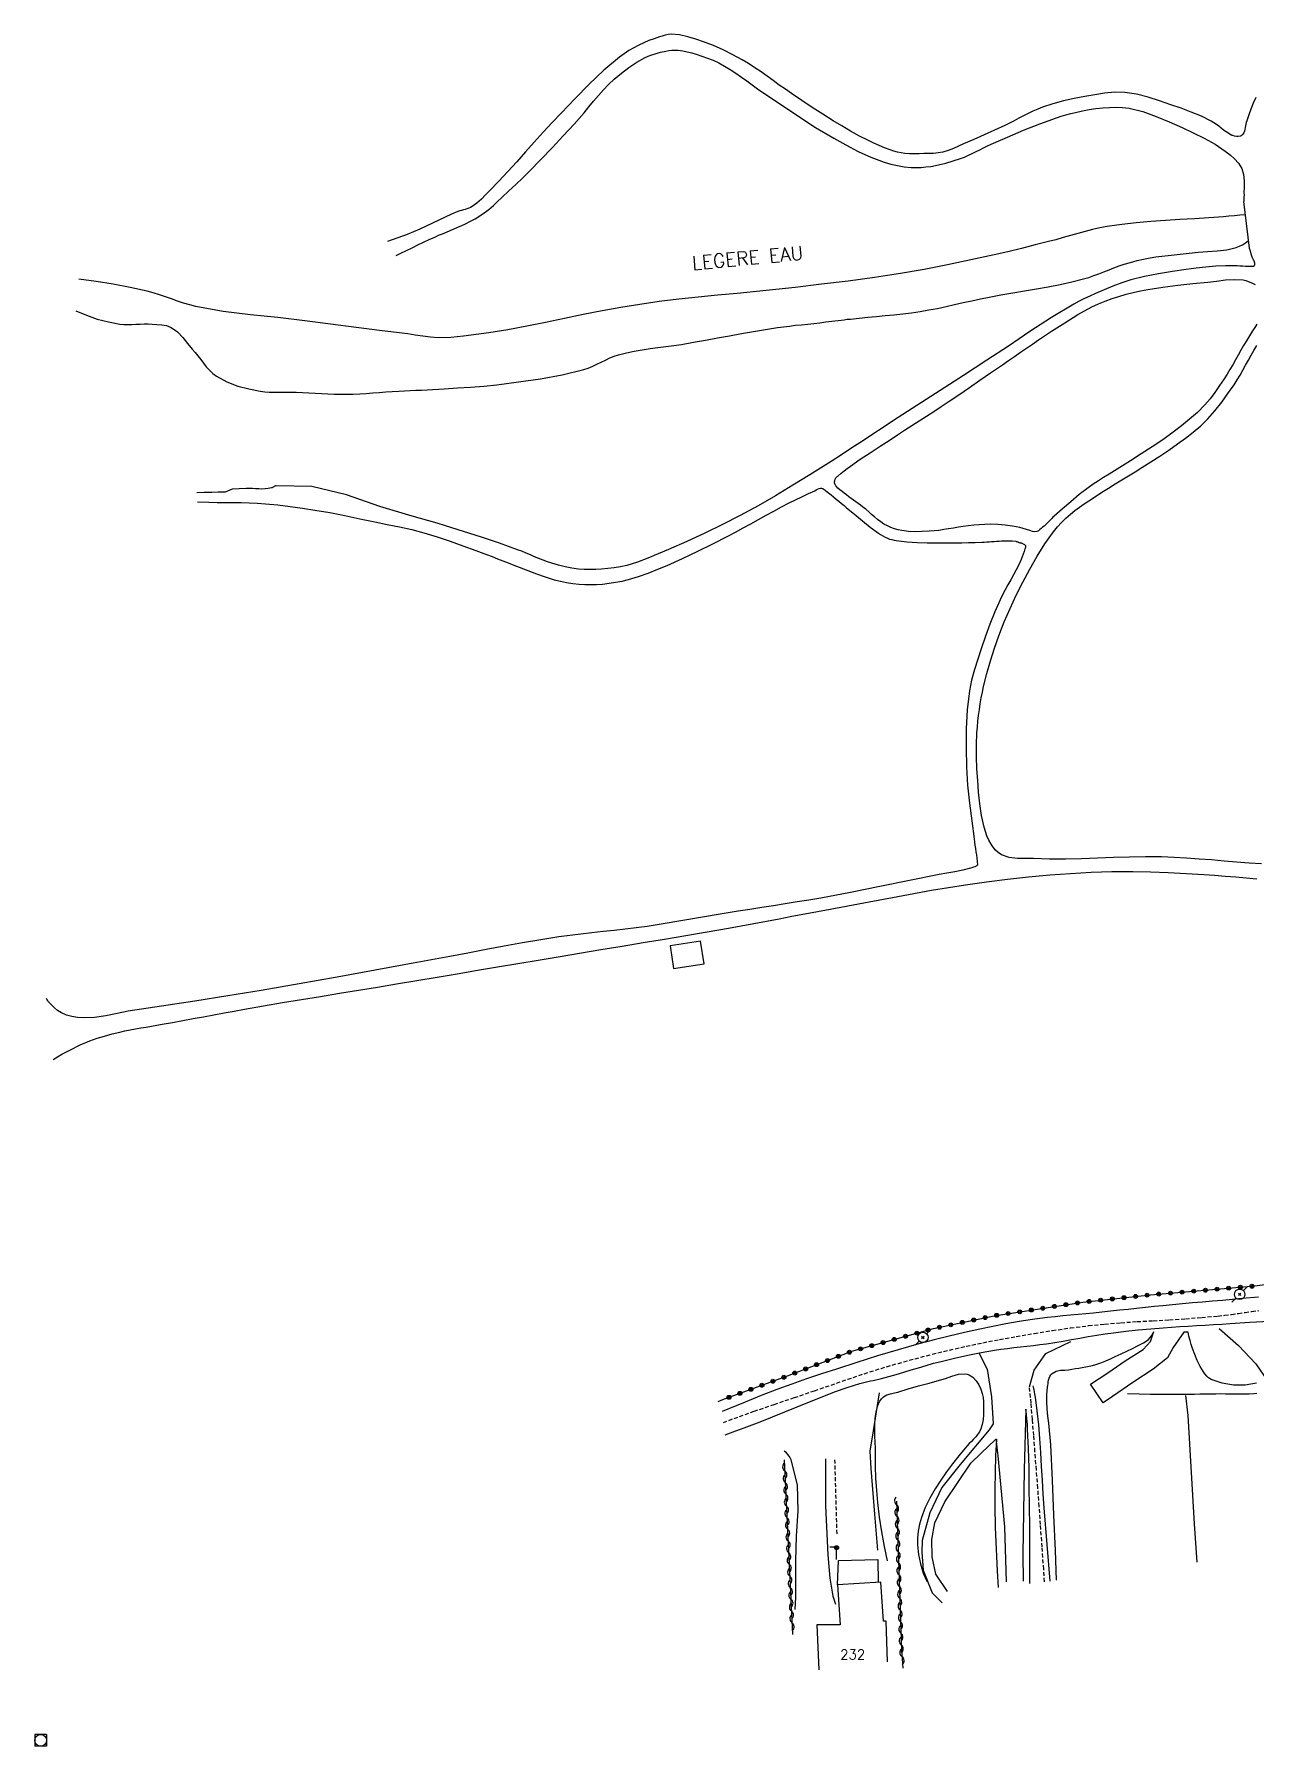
# Model space of a CAD drawing. Header units: millimetres. Extents: x 149999 to 151001, y 153000 to 154001.
# Drawn here: x 150701 to 150857.6, y 153370.3 to 153590.1 of the extents above; entities that cross this region are included whole.
import ezdxf
from ezdxf.enums import TextEntityAlignment as Align

# ---------------------------------------------------------------- set-up
doc = ezdxf.new("R2010")
doc.units = ezdxf.units.MM
doc.linetypes.add('DASHED', pattern=[0.75, 0.5, -0.25])
doc.layers.get('0').update_dxf_attribs({"linetype": 'CONTINUOUS'})
for name, color, linetype in [('W0001', 6, 'DASHED'), ('W0008', 7, 'CONTINUOUS'), ('W0017', 7, 'CONTINUOUS'), ('W0070', 7, 'DASHED'), ('W0071', 7, 'CONTINUOUS'), ('W0101', 7, 'CONTINUOUS'), ('W0104', 1, 'CONTINUOUS'), ('W0112', 1, 'DASHED'), ('W0120', 7, 'CONTINUOUS'), ('W0211', 2, 'CONTINUOUS'), ('W0214', 2, 'CONTINUOUS'), ('W0310', 3, 'CONTINUOUS'), ('W0323', 7, 'CONTINUOUS'), ('W0330', 7, 'CONTINUOUS'), ('W0420', 7, 'CONTINUOUS'), ('W0473', 7, 'CONTINUOUS'), ('W0510', 5, 'CONTINUOUS'), ('W0986', 4, 'CONTINUOUS'), ('W0991', 7, 'CONTINUOUS')]:
    doc.layers.add(name, color=color, linetype=linetype)
doc.styles.get("Standard").update_dxf_attribs({"font": 'romans.shx', "width": 0.85})

# ---------------------------------------------------------------- blocks, each defined once
blk = doc.blocks.new('T420')
for p, q in [((0.75, 0.75), (-0.75, 0.75)), ((-0.75, 0.75), (-0.75, -0.75)), ((0.75, 0.75), (0.75, -0.75)), ((0.75, -0.75), (-0.75, -0.75))]:
    blk.add_line(p, q)
blk.add_ellipse((0, 0), major_axis=(-0.53, 0.53), ratio=1, start_param=3.926991, end_param=10.210176)
blk = doc.blocks.new('T473')
for p, q in [((-0.166667, 0.166667), (0.166667, -0.166667)), ((-0.166667, -0.166667), (0.166667, 0.166667)), ((0.500001, 0.500001), (1.000002, 1.000002)), ((-1.000002, -1.000002), (-0.500001, -0.500001))]:
    blk.add_line(p, q)
blk.add_ellipse((0, 0), major_axis=(0.471405, 0.471405), ratio=1, start_param=5.4977871438, end_param=11.780972451)
blk = doc.blocks.new('t323o')
at = {"color": 0, "linetype": 'Continuous'}
for radius in [0.25, 0.15]:
    blk.add_circle((0, 0), radius, dxfattribs=at)
blk = doc.blocks.new('t310o')
at = {"color": 0, "linetype": 'Continuous'}
for centre, start, end in [((-0.5, 0.38), 216.8699, 323.1304), ((0.5, -0.37), 36.8699, 143.1303)]:
    blk.add_arc(centre, 0.625, start, end, dxfattribs=at)

msp = doc.modelspace()

# ---------------------------------------------------------------- linework, layer by layer
at = {"layer": 'W0001'}
msp.add_lwpolyline([(150789.43, 153411.97), (150790.81, 153412.48), (150793.38, 153413.4), (150795.96, 153414.28), (150798.55, 153415.15), (150801.13, 153416.03), (150803.26, 153416.76), (150805.39, 153417.5), (150807.52, 153418.22), (150809.67, 153418.9), (150811.85, 153419.54), (150814.05, 153420.14), (150816.25, 153420.72), (150818.46, 153421.25), (150820.6, 153421.74), (150822.74, 153422.19), (150824.88, 153422.6), (150827.03, 153423), (150829.34, 153423.39), (150831.66, 153423.76), (150833.98, 153424.09), (150836.31, 153424.38), (150838.38, 153424.59), (150840.45, 153424.76), (150842.53, 153424.9), (150844.61, 153425.02), (150846.68, 153425.14), (150848.76, 153425.27), (150850.83, 153425.43), (150852.9, 153425.62), (150853.78, 153425.72), (150854.65, 153425.83), (150855.53, 153425.95), (150856.4, 153426.07), (150857.27, 153426.2), (150858.14, 153426.32)], dxfattribs=at)
at = {"layer": 'W0008'}
for points in [[(150858.13, 153428.04), (150856.04, 153427.85), (150854.77, 153427.73), (150853.49, 153427.62), (150852.21, 153427.51), (150850.93, 153427.4), (150849.66, 153427.29), (150848.38, 153427.18), (150847.1, 153427.06), (150845.83, 153426.94), (150844.71, 153426.83), (150843.6, 153426.71), (150842.48, 153426.59), (150841.37, 153426.47), (150840.26, 153426.35), (150839.14, 153426.23), (150838.03, 153426.11), (150836.92, 153425.99), (150835.94, 153425.9), (150834.96, 153425.81), (150833.98, 153425.72), (150833, 153425.63), (150832.02, 153425.53), (150831.04, 153425.43), (150830.06, 153425.32), (150829.09, 153425.18), (150827.39, 153424.92), (150825.7, 153424.62), (150824.02, 153424.29), (150822.34, 153423.95), (150820.38, 153423.51), (150818.42, 153423.05), (150816.47, 153422.56), (150814.52, 153422.05), (150811.86, 153421.29), (150809.21, 153420.49), (150806.57, 153419.66), (150803.94, 153418.81), (150802.02, 153418.19), (150800.11, 153417.55), (150798.2, 153416.88), (150796.3, 153416.19), (150794.27, 153415.4), (150792.24, 153414.58), (150790.23, 153413.74), (150789.3, 153413.36)], [(150789.65, 153410.36), (150790.02, 153410.5), (150791.05, 153410.89), (150792.09, 153411.27), (150793.12, 153411.66), (150794.15, 153412.05), (150795.75, 153412.67), (150797.34, 153413.32), (150798.92, 153413.97), (150800.5, 153414.62), (150802.1, 153415.26), (150803.7, 153415.87), (150805.32, 153416.44), (150806.95, 153416.97), (150807.29, 153417.06), (150807.63, 153417.15), (150807.98, 153417.22), (150808.33, 153417.29), (150808.68, 153417.36), (150809.02, 153417.43), (150809.37, 153417.5), (150809.71, 153417.59), (150810.67, 153417.85), (150811.63, 153418.12), (150812.59, 153418.41), (150813.54, 153418.7), (150814.49, 153418.99), (150815.45, 153419.28), (150816.41, 153419.55), (150817.37, 153419.8), (150819.08, 153420.21), (150820.79, 153420.58), (150822.51, 153420.92), (150824.23, 153421.23), (150825.06, 153421.36), (150825.89, 153421.47), (150826.73, 153421.57), (150827.56, 153421.66), (150828.39, 153421.75), (150829.23, 153421.85), (150830.06, 153421.95), (150830.89, 153422.06), (150831.97, 153422.22), (150833.05, 153422.4), (150834.12, 153422.59), (150835.2, 153422.78), (150836.27, 153422.97), (150837.35, 153423.15), (150838.43, 153423.32), (150839.51, 153423.47), (150841.1, 153423.67), (150842.69, 153423.83), (150844.29, 153423.97), (150845.88, 153424.11), (150846.96, 153424.19), (150848.03, 153424.26), (150849.11, 153424.33), (150850.18, 153424.4), (150851.26, 153424.46), (150852.33, 153424.53), (150853.41, 153424.59), (150854.48, 153424.66), (150857.01, 153424.81), (150859.55, 153424.96)]]:
    msp.add_lwpolyline(points, dxfattribs=at)
at = {"layer": 'W0017'}
for points in [[(150836.57, 153416.86), (150838.79, 153418.32), (150840.99, 153419.87), (150843.3, 153421.32), (150844.27, 153422.33), (150844.67, 153423.64)], [(150848.55, 153423.53), (150847.17, 153421.59), (150846.45, 153420.24), (150844.59, 153418.8), (150841.98, 153417.07), (150839.39, 153415.3), (150838.16, 153414.49)], [(150849.08, 153423.55), (150848.55, 153423.53)], [(150853.06, 153424), (150855.55, 153421.84), (150857.77, 153419.47), (150859.36, 153417.16)], [(150822.21, 153420.88), (150823.3, 153418.81), (150823.84, 153415.25), (150824.05, 153411.8)], [(150828.74, 153416.52), (150829.31, 153418.68), (150830.81, 153420.79), (150834.01, 153422.33)], [(150838.16, 153414.49), (150836.57, 153416.89)], [(150809.44, 153415.74), (150808.68, 153410.87), (150808.24, 153408.29), (150808.34, 153406.07), (150808.84, 153400.19), (150809.23, 153395.57)], [(150824.05, 153411.8), (150823.56, 153411.03), (150819.82, 153406.57), (150817.49, 153403.62), (150815.94, 153400.37), (150814.97, 153396.83), (150814.89, 153395.33), (150815.07, 153392.99), (150816.23, 153390.08), (150817.51, 153388.82)], [(150828.27, 153413.67), (150828.06, 153405.9), (150827.86, 153395.06), (150827.93, 153391.58)], [(150818.18, 153390.27), (150816.72, 153392.49), (150816.24, 153394.7), (150816.17, 153396.92), (150816.57, 153399.08), (150817.85, 153401.78), (150821.2, 153406.75), (150822.55, 153408.08), (150824.3, 153409.72), (150824.47, 153409.86)], [(150825.79, 153391.49), (150825.54, 153398.58), (150824.71, 153407.68), (150824.47, 153409.5)], [(150802.55, 153407.27), (150802.55, 153401.24), (150802.86, 153394.98), (150803.08, 153391.97), (150803.48, 153389.68), (150803.82, 153388.62)]]:
    msp.add_lwpolyline(points, dxfattribs=at)
at = {"layer": 'W0070'}
msp.add_lwpolyline([(150830.66, 153391.52), (150830.55, 153393.14), (150830.34, 153395.99), (150830.14, 153398.85), (150829.97, 153401.19), (150829.79, 153403.54), (150829.61, 153405.88), (150829.43, 153408.22), (150829.27, 153410.29), (150829.1, 153412.36), (150828.92, 153414.43), (150828.74, 153416.49)], dxfattribs=at)
at = {"layer": 'W0071'}
for points in [[(150857.76, 153581.98), (150857.42, 153581.26), (150857.13, 153580.51), (150856.87, 153579.76), (150856.61, 153579), (150856.55, 153578.79), (150856.5, 153578.56), (150856.46, 153578.34), (150856.42, 153578.12), (150856.37, 153577.9), (150856.31, 153577.68), (150856.22, 153577.46), (150856.11, 153577.26), (150856.09, 153577.23), (150856.06, 153577.2), (150856.02, 153577.18), (150855.99, 153577.15), (150855.94, 153577.11), (150855.88, 153577.08), (150855.82, 153577.04), (150855.76, 153577.02), (150855.52, 153576.99), (150855.28, 153577), (150855.05, 153577.04), (150854.83, 153577.09), (150854.78, 153577.1), (150854.73, 153577.12), (150854.68, 153577.14), (150854.63, 153577.16), (150854.29, 153577.35), (150853.96, 153577.57), (150853.64, 153577.81), (150853.33, 153578.05), (150853.02, 153578.29), (150852.71, 153578.53), (150852.38, 153578.75), (150852.04, 153578.95), (150850.79, 153579.58), (150849.49, 153580.12), (150848.18, 153580.6), (150846.85, 153581.05), (150845.42, 153581.54), (150843.97, 153582.02), (150842.48, 153582.41), (150840.97, 153582.63), (150839.66, 153582.65), (150838.37, 153582.53), (150837.09, 153582.32), (150835.82, 153582.1), (150834.45, 153581.84), (150833.09, 153581.54), (150831.74, 153581.19), (150830.41, 153580.75), (150829.78, 153580.51), (150829.16, 153580.24), (150828.55, 153579.94), (150827.95, 153579.64), (150827.35, 153579.32), (150826.76, 153579.01), (150826.16, 153578.71), (150825.55, 153578.41), (150824.23, 153577.8), (150822.92, 153577.19), (150821.59, 153576.59), (150820.26, 153576.02), (150819.61, 153575.73), (150818.97, 153575.45), (150818.3, 153575.18), (150817.62, 153574.98), (150817.01, 153574.88), (150816.4, 153574.82), (150815.78, 153574.8), (150815.17, 153574.78), (150814.56, 153574.75), (150813.95, 153574.74), (150813.34, 153574.75), (150812.73, 153574.8), (150812.25, 153574.88), (150811.78, 153574.98), (150811.31, 153575.12), (150810.84, 153575.26), (150810.13, 153575.52), (150809.43, 153575.81), (150808.74, 153576.12), (150808.06, 153576.45), (150806.91, 153577.04), (150805.77, 153577.67), (150804.65, 153578.33), (150803.54, 153579), (150802.18, 153579.85), (150800.84, 153580.72), (150799.51, 153581.61), (150798.18, 153582.49), (150797.39, 153583.04), (150796.6, 153583.59), (150795.83, 153584.15), (150795.05, 153584.71), (150794.27, 153585.27), (150793.47, 153585.81), (150792.66, 153586.33), (150791.84, 153586.82), (150790.64, 153587.48), (150789.42, 153588.09), (150788.17, 153588.64), (150786.89, 153589.12), (150785.89, 153589.47), (150784.86, 153589.78), (150783.8, 153590.02), (150782.72, 153590.1), (150782.34, 153590.07), (150781.96, 153589.99), (150781.59, 153589.87), (150781.23, 153589.76), (150780.55, 153589.53), (150779.88, 153589.28), (150779.22, 153589), (150778.58, 153588.7), (150777.93, 153588.36), (150777.3, 153588), (150776.69, 153587.6), (150776.1, 153587.18), (150774.11, 153585.51), (150772.23, 153583.71), (150770.42, 153581.85), (150768.62, 153579.99), (150767.45, 153578.77), (150766.3, 153577.53), (150765.16, 153576.27), (150764.04, 153575), (150762.91, 153573.73), (150761.77, 153572.48), (150760.61, 153571.24), (150759.42, 153570.03), (150758.9, 153569.49), (150758.37, 153568.94), (150757.81, 153568.43), (150757.19, 153567.98), (150756.97, 153567.87), (150756.75, 153567.78), (150756.52, 153567.7), (150756.29, 153567.63), (150756.06, 153567.56), (150755.83, 153567.5), (150755.6, 153567.43), (150755.37, 153567.35), (150754.55, 153567), (150753.73, 153566.63), (150752.92, 153566.25), (150752.11, 153565.86), (150751.3, 153565.48), (150750.49, 153565.1), (150749.67, 153564.75), (150748.83, 153564.42), (150746.31, 153563.49)], [(150747.43, 153561.73), (150748.04, 153562.01), (150748.77, 153562.36), (150749.49, 153562.71), (150750.22, 153563.06), (150750.94, 153563.41), (150751.67, 153563.75), (150752.4, 153564.08), (150752.89, 153564.3), (150753.39, 153564.51), (150753.88, 153564.71), (150754.38, 153564.92), (150754.87, 153565.12), (150755.37, 153565.34), (150755.86, 153565.56), (150756.34, 153565.79), (150756.96, 153566.1), (150757.57, 153566.43), (150758.17, 153566.78), (150758.74, 153567.17), (150759.34, 153567.63), (150759.91, 153568.13), (150760.45, 153568.64), (150761, 153569.16), (150761.9, 153569.99), (150762.79, 153570.83), (150763.68, 153571.68), (150764.55, 153572.54), (150766.01, 153574.02), (150767.46, 153575.53), (150768.89, 153577.05), (150770.3, 153578.58), (150770.94, 153579.29), (150771.56, 153580.03), (150772.17, 153580.77), (150772.78, 153581.51), (150773.4, 153582.25), (150774.04, 153582.97), (150774.71, 153583.66), (150775.42, 153584.33), (150776.34, 153585.11), (150777.3, 153585.84), (150778.31, 153586.51), (150779.38, 153587.1), (150780.01, 153587.38), (150780.67, 153587.61), (150781.35, 153587.8), (150782.03, 153587.95), (150782.43, 153588.02), (150782.83, 153588.06), (150783.24, 153588.08), (150783.64, 153588.06), (150784.23, 153587.98), (150784.8, 153587.86), (150785.37, 153587.7), (150785.93, 153587.53), (150786.67, 153587.3), (150787.41, 153587.05), (150788.13, 153586.76), (150788.84, 153586.43), (150789.59, 153586.02), (150790.32, 153585.58), (150791.04, 153585.1), (150791.74, 153584.61), (150792.43, 153584.11), (150793.12, 153583.61), (150793.82, 153583.11), (150794.52, 153582.63), (150796.77, 153581.13), (150799.01, 153579.62), (150801.28, 153578.14), (150803.61, 153576.76), (150805.17, 153575.9), (150806.75, 153575.06), (150808.38, 153574.31), (150810.06, 153573.67), (150810.91, 153573.43), (150811.77, 153573.24), (150812.64, 153573.1), (150813.52, 153573.02), (150814.16, 153573), (150814.8, 153573.01), (150815.43, 153573.07), (150816.06, 153573.15), (150817.03, 153573.33), (150817.99, 153573.56), (150818.94, 153573.84), (150819.88, 153574.16), (150820.38, 153574.35), (150820.88, 153574.57), (150821.38, 153574.8), (150821.86, 153575.05), (150822.35, 153575.29), (150822.83, 153575.54), (150823.32, 153575.78), (150823.82, 153576), (150825.89, 153576.9), (150827.96, 153577.78), (150830.06, 153578.61), (150832.18, 153579.38), (150832.79, 153579.58), (150833.41, 153579.76), (150834.03, 153579.93), (150834.65, 153580.08), (150835.52, 153580.26), (150836.39, 153580.43), (150837.26, 153580.56), (150838.15, 153580.65), (150838.99, 153580.7), (150839.83, 153580.73), (150840.68, 153580.7), (150841.53, 153580.6), (150843.29, 153580.17), (150844.99, 153579.56), (150846.66, 153578.86), (150848.3, 153578.13), (150849.73, 153577.47), (150851.16, 153576.78), (150852.55, 153576), (150853.86, 153575.1), (150854.46, 153574.63), (150855.05, 153574.13), (150855.57, 153573.55), (150855.98, 153572.88), (150856.21, 153572.11), (150856.27, 153571.31), (150856.26, 153570.53), (150856.25, 153569.76), (150856.26, 153569.48), (150856.25, 153569.19), (150856.24, 153568.91), (150856.22, 153568.63)], [(150856.91, 153562.66), (150857.03, 153562.29), (150857.15, 153561.92), (150857.28, 153561.56), (150857.43, 153561.2), (150857.44, 153561.16), (150857.46, 153561.12), (150857.48, 153561.09), (150857.5, 153561.05), (150857.52, 153561.01), (150857.54, 153560.98), (150857.56, 153560.94), (150857.57, 153560.9), (150857.6, 153560.78), (150857.62, 153560.66), (150857.62, 153560.53), (150857.58, 153560.4), (150857.55, 153560.37), (150857.51, 153560.34), (150857.47, 153560.32), (150857.43, 153560.31), (150857.28, 153560.29), (150857.13, 153560.29), (150856.98, 153560.3), (150856.83, 153560.31), (150856.46, 153560.32), (150856.09, 153560.33), (150855.73, 153560.35), (150855.36, 153560.37), (150854.99, 153560.39), (150854.62, 153560.4), (150854.25, 153560.4), (150853.88, 153560.39), (150852.62, 153560.33), (150851.36, 153560.22), (150850.1, 153560.08), (150848.85, 153559.91), (150847.06, 153559.65), (150845.28, 153559.37), (150843.5, 153559.02), (150841.74, 153558.58), (150840.58, 153558.21), (150839.44, 153557.78), (150838.31, 153557.31), (150837.2, 153556.83), (150836.49, 153556.51), (150835.78, 153556.18), (150835.09, 153555.83), (150834.41, 153555.45), (150831.56, 153553.75), (150828.78, 153551.94), (150826.03, 153550.09), (150823.27, 153548.27), (150820.27, 153546.33), (150817.28, 153544.39), (150814.28, 153542.46), (150811.29, 153540.52), (150809.95, 153539.65), (150808.61, 153538.77), (150807.28, 153537.89), (150805.94, 153537.02), (150804.6, 153536.14), (150803.26, 153535.28), (150801.91, 153534.42), (150800.55, 153533.57), (150798.35, 153532.22), (150796.12, 153530.89), (150793.88, 153529.59), (150791.61, 153528.35), (150789.34, 153527.19), (150787.04, 153526.08), (150784.73, 153525.02), (150782.39, 153524), (150781.08, 153523.43), (150779.76, 153522.87), (150778.41, 153522.35), (150777.04, 153521.94), (150776.23, 153521.76), (150775.42, 153521.64), (150774.61, 153521.55), (150773.79, 153521.48), (150773.06, 153521.43), (150772.32, 153521.4), (150771.58, 153521.4), (150770.84, 153521.45), (150769.97, 153521.57), (150769.11, 153521.75), (150768.26, 153521.97), (150767.42, 153522.21), (150766.85, 153522.4), (150766.3, 153522.61), (150765.75, 153522.83), (150765.2, 153523.06), (150764.66, 153523.3), (150764.11, 153523.53), (150763.56, 153523.75), (150763.01, 153523.96), (150760.72, 153524.78), (150758.41, 153525.56), (150756.1, 153526.3), (150753.78, 153527.03), (150752.71, 153527.35), (150751.65, 153527.66), (150750.58, 153527.96), (150749.51, 153528.24), (150745.34, 153529.52), (150741.07, 153530.99), (150736.6, 153532.07), (150732.02, 153532.16), (150731.94, 153532.14), (150731.86, 153532.11), (150731.79, 153532.07), (150731.72, 153532.03), (150731.65, 153531.98), (150731.58, 153531.94), (150731.51, 153531.9), (150731.43, 153531.88), (150731.03, 153531.8), (150730.62, 153531.76), (150730.21, 153531.74), (150729.8, 153531.75), (150729.4, 153531.77), (150729, 153531.79), (150728.59, 153531.8), (150728.19, 153531.8), (150727.28, 153531.76), (150726.38, 153531.72), (150725.47, 153531.36), (150724.58, 153531.32), (150723.76, 153531.3), (150722.8, 153531.31), (150721.84, 153531.27)], [(150857.91, 153552.89), (150857.64, 153552.47), (150857.36, 153552.05), (150857.09, 153551.62), (150856.82, 153551.2), (150856.56, 153550.77), (150856.2, 153550.16), (150855.85, 153549.55), (150855.5, 153548.93), (150855.16, 153548.31), (150854.81, 153547.69), (150854.45, 153547.08), (150854.08, 153546.47), (150853.7, 153545.87), (150853.12, 153545.01), (150852.53, 153544.15), (150851.9, 153543.32), (150851.21, 153542.53), (150850.27, 153541.58), (150849.27, 153540.69), (150848.23, 153539.85), (150847.18, 153539.03), (150845.83, 153538.06), (150844.45, 153537.15), (150843.06, 153536.27), (150841.67, 153535.38), (150840.99, 153534.94), (150840.3, 153534.52), (150839.62, 153534.09), (150838.93, 153533.67), (150838.24, 153533.24), (150837.57, 153532.81), (150836.9, 153532.35), (150836.24, 153531.89), (150835.11, 153531.02), (150834.02, 153530.12), (150832.95, 153529.19), (150831.89, 153528.25), (150831.74, 153528.12), (150831.6, 153527.98), (150831.46, 153527.84), (150831.33, 153527.7), (150831.19, 153527.56), (150831.05, 153527.42), (150830.91, 153527.28), (150830.77, 153527.15), (150830.59, 153526.99), (150830.41, 153526.83), (150830.23, 153526.68), (150830.04, 153526.53), (150829.96, 153526.46), (150829.87, 153526.39), (150829.78, 153526.32), (150829.67, 153526.28), (150829.4, 153526.26), (150829.13, 153526.31), (150828.88, 153526.38), (150828.63, 153526.45), (150828.49, 153526.49), (150828.34, 153526.53), (150828.2, 153526.58), (150828.06, 153526.64), (150827.92, 153526.69), (150827.78, 153526.74), (150827.63, 153526.78), (150827.49, 153526.82), (150826.55, 153526.99), (150825.6, 153527.11), (150824.65, 153527.19), (150823.69, 153527.23), (150822.98, 153527.21), (150822.27, 153527.16), (150821.56, 153527.09), (150820.85, 153527.01), (150820.22, 153526.93), (150819.6, 153526.84), (150818.97, 153526.74), (150818.35, 153526.64), (150817.72, 153526.53), (150817.1, 153526.44), (150816.47, 153526.37), (150815.83, 153526.32), (150814.96, 153526.28), (150814.09, 153526.27), (150813.21, 153526.3), (150812.34, 153526.41), (150811.86, 153526.5), (150811.39, 153526.63), (150810.93, 153526.79), (150810.48, 153527), (150810.05, 153527.25), (150809.63, 153527.53), (150809.23, 153527.84), (150808.84, 153528.16), (150808.46, 153528.49), (150808.09, 153528.82), (150807.71, 153529.14), (150807.31, 153529.45), (150807.02, 153529.67), (150806.72, 153529.89), (150806.42, 153530.1), (150806.12, 153530.32), (150805.82, 153530.54), (150805.52, 153530.76), (150805.23, 153530.98), (150804.94, 153531.21), (150804.67, 153531.42), (150804.4, 153531.63), (150804.14, 153531.86), (150803.91, 153532.11), (150803.87, 153532.16), (150803.83, 153532.22), (150803.8, 153532.28), (150803.77, 153532.34), (150803.75, 153532.39), (150803.73, 153532.45), (150803.71, 153532.51), (150803.71, 153532.57), (150803.71, 153532.64), (150803.71, 153532.7), (150803.72, 153532.77), (150803.73, 153532.83), (150803.75, 153532.9), (150803.77, 153532.96), (150803.8, 153533.02), (150803.82, 153533.08), (150803.88, 153533.17), (150803.95, 153533.26), (150804.03, 153533.33), (150804.11, 153533.41), (150804.5, 153533.75), (150804.92, 153534.07), (150805.34, 153534.38), (150805.76, 153534.68), (150807.01, 153535.56), (150808.28, 153536.4), (150809.56, 153537.24), (150810.84, 153538.07), (150811.77, 153538.68), (150812.7, 153539.29), (150813.64, 153539.89), (150814.57, 153540.5), (150815.51, 153541.1), (150816.44, 153541.71), (150817.37, 153542.32), (150818.3, 153542.93), (150819.66, 153543.85), (150821.02, 153544.78), (150822.37, 153545.71), (150823.73, 153546.64), (150824.5, 153547.17), (150825.26, 153547.7), (150826.03, 153548.24), (150826.8, 153548.77), (150827.56, 153549.3), (150828.33, 153549.83), (150829.11, 153550.35), (150829.89, 153550.87), (150831.56, 153551.98), (150833.24, 153553.09), (150834.95, 153554.15), (150836.72, 153555.11), (150837.57, 153555.51), (150838.44, 153555.86), (150839.32, 153556.18), (150840.21, 153556.47), (150841.12, 153556.73), (150842.04, 153556.97), (150842.97, 153557.17), (150843.9, 153557.35), (150845.82, 153557.66), (150847.75, 153557.91), (150849.69, 153558.12), (150851.62, 153558.31), (150852.74, 153558.43), (150853.87, 153558.57), (150855.01, 153558.65), (150856.16, 153558.57), (150856.49, 153558.5), (150856.81, 153558.39), (150857.12, 153558.26), (150857.42, 153558.12), (150857.69, 153557.99)], [(150858.5, 153483.63), (150856.9, 153483.74), (150855.29, 153483.87), (150853.69, 153484), (150852.1, 153484.14), (150850.49, 153484.26), (150848.89, 153484.38), (150847.29, 153484.47), (150845.68, 153484.53), (150843.63, 153484.56), (150841.57, 153484.52), (150839.52, 153484.45), (150837.47, 153484.37), (150835.41, 153484.29), (150833.36, 153484.24), (150831.3, 153484.24), (150829.24, 153484.31), (150828.23, 153484.33), (150827.19, 153484.34), (150826.13, 153484.46), (150825.12, 153484.81), (150824.71, 153485.08), (150824.37, 153485.42), (150824.07, 153485.8), (150823.81, 153486.19), (150823.51, 153486.7), (150823.27, 153487.24), (150823.07, 153487.79), (150822.9, 153488.35), (150822.56, 153489.83), (150822.35, 153491.33), (150822.2, 153492.83), (150822.08, 153494.33), (150821.98, 153495.85), (150821.93, 153497.38), (150821.92, 153498.91), (150821.98, 153500.44), (150822.04, 153501.2), (150822.11, 153501.95), (150822.19, 153502.7), (150822.29, 153503.45), (150822.41, 153504.19), (150822.54, 153504.93), (150822.68, 153505.68), (150822.84, 153506.41), (150823.24, 153508.07), (150823.7, 153509.7), (150824.23, 153511.32), (150824.8, 153512.92), (150825.48, 153514.68), (150826.23, 153516.41), (150827.03, 153518.12), (150827.88, 153519.8), (150828.77, 153521.47), (150829.69, 153523.12), (150830.69, 153524.73), (150831.8, 153526.27), (150832.3, 153526.88), (150832.84, 153527.44), (150833.4, 153527.99), (150833.98, 153528.51), (150834.55, 153528.97), (150835.14, 153529.41), (150835.75, 153529.83), (150836.36, 153530.24), (150837.19, 153530.8), (150838.03, 153531.34), (150838.88, 153531.87), (150839.74, 153532.4), (150840.59, 153532.92), (150841.45, 153533.45), (150842.3, 153533.97), (150843.15, 153534.51), (150844.31, 153535.25), (150845.47, 153535.98), (150846.62, 153536.73), (150847.74, 153537.53), (150848.75, 153538.28), (150849.74, 153539.06), (150850.7, 153539.87), (150851.6, 153540.75), (150852.53, 153541.78), (150853.39, 153542.87), (150854.2, 153543.99), (150854.98, 153545.13), (150855.38, 153545.74), (150855.75, 153546.37), (150856.12, 153547), (150856.47, 153547.63), (150856.82, 153548.27), (150857.17, 153548.9), (150857.53, 153549.54), (150857.89, 153550.17)], [(150721.94, 153530.09), (150723.41, 153530.07), (150724.46, 153530.02), (150725.47, 153530.02), (150726.49, 153530.02), (150727.53, 153530), (150728.57, 153529.98), (150729.61, 153529.93), (150730.65, 153529.86), (150732.24, 153529.71), (150733.82, 153529.52), (150735.41, 153529.3), (150736.98, 153529.05), (150738.92, 153528.71), (150740.85, 153528.34), (150742.78, 153527.93), (150744.71, 153527.53), (150746.28, 153527.21), (150747.86, 153526.88), (150749.44, 153526.53), (150751, 153526.13), (150752.69, 153525.62), (150754.35, 153525.06), (150756.01, 153524.46), (150757.66, 153523.86), (150758.36, 153523.61), (150759.05, 153523.34), (150759.75, 153523.07), (150760.44, 153522.8), (150761.13, 153522.53), (150761.82, 153522.26), (150762.52, 153521.99), (150763.21, 153521.73), (150764.33, 153521.3), (150765.45, 153520.87), (150766.58, 153520.46), (150767.72, 153520.11), (150768.52, 153519.92), (150769.31, 153519.76), (150770.12, 153519.64), (150770.93, 153519.55), (150771.67, 153519.5), (150772.42, 153519.49), (150773.17, 153519.5), (150773.91, 153519.55), (150774.76, 153519.65), (150775.6, 153519.77), (150776.44, 153519.94), (150777.27, 153520.14), (150778.53, 153520.52), (150779.78, 153520.96), (150781.01, 153521.44), (150782.22, 153521.95), (150784.2, 153522.82), (150786.16, 153523.76), (150788.09, 153524.72), (150790.02, 153525.71), (150791.01, 153526.22), (150791.99, 153526.75), (150792.97, 153527.29), (150793.95, 153527.84), (150794.92, 153528.38), (150795.9, 153528.92), (150796.89, 153529.45), (150797.88, 153529.96), (150798.7, 153530.37), (150799.52, 153530.76), (150800.34, 153531.15), (150801.17, 153531.53), (150801.35, 153531.62), (150801.53, 153531.71), (150801.72, 153531.79), (150801.91, 153531.85), (150801.93, 153531.85), (150801.95, 153531.85), (150801.97, 153531.85), (150801.99, 153531.85), (150802.04, 153531.84), (150802.1, 153531.82), (150802.15, 153531.81), (150802.2, 153531.79), (150802.3, 153531.73), (150802.39, 153531.67), (150802.48, 153531.6), (150802.57, 153531.53), (150802.91, 153531.27), (150803.25, 153531), (150803.59, 153530.72), (150803.92, 153530.44), (150804.25, 153530.17), (150804.58, 153529.89), (150804.92, 153529.61), (150805.25, 153529.34), (150806.26, 153528.51), (150807.27, 153527.66), (150808.29, 153526.84), (150809.35, 153526.07), (150809.62, 153525.89), (150809.9, 153525.72), (150810.19, 153525.56), (150810.49, 153525.42), (150810.77, 153525.33), (150811.05, 153525.25), (150811.34, 153525.2), (150811.62, 153525.15), (150812.31, 153525.05), (150812.99, 153524.97), (150813.68, 153524.91), (150814.37, 153524.87), (150815.58, 153524.82), (150816.78, 153524.82), (150817.98, 153524.83), (150819.18, 153524.84), (150820.04, 153524.85), (150820.89, 153524.86), (150821.74, 153524.88), (150822.59, 153524.91), (150822.91, 153524.93), (150823.23, 153524.95), (150823.54, 153524.97), (150823.86, 153525), (150824.18, 153525.03), (150824.5, 153525.05), (150824.82, 153525.07), (150825.14, 153525.08), (150825.59, 153525.09), (150826.05, 153525.1), (150826.51, 153525.09), (150826.96, 153525.04), (150827.02, 153525.02), (150827.07, 153525.01), (150827.12, 153524.99), (150827.17, 153524.97), (150827.22, 153524.96), (150827.27, 153524.94), (150827.32, 153524.92), (150827.37, 153524.9), (150827.42, 153524.88), (150827.48, 153524.87), (150827.54, 153524.85), (150827.59, 153524.84), (150827.65, 153524.82), (150827.7, 153524.8), (150827.76, 153524.78), (150827.81, 153524.76), (150827.91, 153524.72), (150828.01, 153524.67), (150828.1, 153524.61), (150828.18, 153524.53), (150828.2, 153524.51), (150828.22, 153524.48), (150828.23, 153524.45), (150828.23, 153524.42), (150828.23, 153524.33), (150828.2, 153524.24), (150828.17, 153524.16), (150828.14, 153524.08), (150828.03, 153523.73), (150827.91, 153523.38), (150827.79, 153523.03), (150827.65, 153522.69), (150827.34, 153522.02), (150827.01, 153521.37), (150826.66, 153520.73), (150826.31, 153520.1), (150825.95, 153519.46), (150825.6, 153518.82), (150825.26, 153518.17), (150824.95, 153517.52), (150824.27, 153515.98), (150823.64, 153514.42), (150823.06, 153512.84), (150822.51, 153511.25), (150822.08, 153509.92), (150821.66, 153508.58), (150821.3, 153507.22), (150821.04, 153505.85), (150820.74, 153503.41), (150820.61, 153500.96), (150820.58, 153498.51), (150820.63, 153496.06), (150820.77, 153493.75), (150821.02, 153491.44), (150821.31, 153489.15), (150821.61, 153486.86), (150821.66, 153486.44), (150821.72, 153486.02), (150821.78, 153485.61), (150821.85, 153485.19), (150821.91, 153484.78), (150821.97, 153484.36), (150822.02, 153483.95), (150822.06, 153483.53), (150822.06, 153483.52), (150822.06, 153483.52), (150822.06, 153483.51), (150822.06, 153483.51), (150822.03, 153483.46), (150821.98, 153483.42), (150821.93, 153483.39), (150821.88, 153483.36), (150821.7, 153483.27), (150821.52, 153483.2), (150821.34, 153483.13), (150821.15, 153483.08), (150820.15, 153482.82), (150819.14, 153482.62), (150818.13, 153482.45), (150817.12, 153482.26), (150813.33, 153481.5), (150809.53, 153480.72), (150805.73, 153479.97), (150801.93, 153479.26), (150800.41, 153479), (150798.9, 153478.75), (150797.38, 153478.5), (150795.87, 153478.27), (150794.35, 153478.04), (150792.83, 153477.8), (150791.32, 153477.56), (150789.8, 153477.32), (150788.53, 153477.11), (150787.27, 153476.89), (150786, 153476.67), (150784.73, 153476.44), (150783.46, 153476.23), (150782.2, 153476.01), (150780.93, 153475.81), (150779.65, 153475.62), (150778.24, 153475.43), (150776.83, 153475.26), (150775.41, 153475.1), (150773.99, 153474.95), (150772.57, 153474.8), (150771.16, 153474.64), (150769.74, 153474.46), (150768.33, 153474.26), (150765.99, 153473.89), (150763.64, 153473.5), (150761.31, 153473.08), (150758.97, 153472.64), (150756.64, 153472.2), (150754.31, 153471.76), (150751.97, 153471.32), (150749.64, 153470.89), (150744.76, 153470.01), (150739.88, 153469.12), (150735, 153468.24), (150730.11, 153467.4), (150725.85, 153466.7), (150721.58, 153466.03), (150717.31, 153465.37), (150713.04, 153464.72), (150711.62, 153464.46), (150710.18, 153464.16), (150708.72, 153463.92), (150707.25, 153463.87), (150706.54, 153463.93), (150705.83, 153464.04), (150705.13, 153464.24), (150704.47, 153464.52), (150703.99, 153464.81), (150703.57, 153465.15), (150703.18, 153465.53), (150702.82, 153465.94), (150702.74, 153466.04), (150702.67, 153466.15), (150702.61, 153466.27), (150702.56, 153466.38)], [(150703.4, 153458.54), (150704.54, 153459.22), (150705.71, 153459.84), (150706.9, 153460.41), (150708.12, 153460.92), (150709.06, 153461.26), (150710.02, 153461.55), (150710.98, 153461.81), (150711.95, 153462.05), (150712.63, 153462.2), (150713.31, 153462.34), (150714, 153462.47), (150714.68, 153462.59), (150715.36, 153462.7), (150716.05, 153462.81), (150716.73, 153462.93), (150717.42, 153463.05), (150718.74, 153463.29), (150720.06, 153463.54), (150721.38, 153463.79), (150722.7, 153464.03), (150724.02, 153464.28), (150725.34, 153464.52), (150726.66, 153464.76), (150727.98, 153464.99), (150730.42, 153465.42), (150732.85, 153465.83), (150735.29, 153466.23), (150737.73, 153466.63), (150740.17, 153467.03), (150742.61, 153467.43), (150745.05, 153467.83), (150747.49, 153468.24), (150750.09, 153468.67), (150752.68, 153469.11), (150755.27, 153469.55), (150757.87, 153469.98), (150760.46, 153470.42), (150763.05, 153470.86), (150765.65, 153471.3), (150768.24, 153471.73), (150770.97, 153472.19), (150773.7, 153472.64), (150776.43, 153473.08), (150779.16, 153473.53), (150781.89, 153473.98), (150784.62, 153474.43), (150787.35, 153474.9), (150790.08, 153475.38), (150791.71, 153475.67), (150793.35, 153475.97), (150794.98, 153476.28), (150796.61, 153476.59), (150798.24, 153476.91), (150799.88, 153477.22), (150801.51, 153477.53), (150803.14, 153477.83), (150807.48, 153478.64), (150811.81, 153479.46), (150816.15, 153480.25), (150820.51, 153480.95), (150823.2, 153481.33), (150825.91, 153481.67), (150828.61, 153481.97), (150831.33, 153482.22), (150833.98, 153482.41), (150836.64, 153482.56), (150839.3, 153482.65), (150841.97, 153482.68), (150844.25, 153482.64), (150846.54, 153482.54), (150848.83, 153482.4), (150851.11, 153482.26), (150852.47, 153482.17), (150853.83, 153482.07), (150855.19, 153481.96), (150856.55, 153481.85), (150857.91, 153481.74)]]:
    msp.add_lwpolyline(points, dxfattribs=at)
at = {"layer": 'W0101'}
for points in [[(150810.49, 153381.25), (150810.31, 153386.44), (150809.98, 153386.45), (150809.63, 153391.46), (150804.09, 153391.12), (150804.44, 153386), (150801.41, 153385.99)], [(150801.41, 153385.99), (150801.69, 153380.21)]]:
    msp.add_lwpolyline(points, dxfattribs=at)
at = {"layer": 'W0104'}
msp.add_lwpolyline([(150783.05, 153470.23), (150786.95, 153470.83), (150786.51, 153473.73), (150782.6, 153473.13)], close=True, dxfattribs=at)
msp.add_lwpolyline([(150804.09, 153391.12), (150804.23, 153394.26), (150809.24, 153394.36), (150809.3, 153391.44)], dxfattribs=at)
at = {"layer": 'W0112'}
msp.add_lwpolyline([(150803.71, 153407.18), (150803.99, 153397.48)], dxfattribs=at)
at = {"layer": 'W0120'}
msp.add_lwpolyline([(150856.21, 153568.64), (150856.91, 153562.66)], dxfattribs=at)
at = {"layer": 'W0211'}
for points in [[(150832.2, 153391.72), (150832.06, 153395.53), (150831.87, 153400.05), (150831.67, 153404.57), (150831.46, 153409.09), (150831.39, 153410.01), (150831.3, 153410.93), (150831.19, 153411.85), (150831.09, 153412.77), (150831, 153413.69), (150830.96, 153414.62), (150830.97, 153415.56), (150831.05, 153416.49), (150831.08, 153416.72), (150831.1, 153416.95), (150831.13, 153417.18), (150831.18, 153417.4), (150831.24, 153417.64), (150831.34, 153417.86), (150831.47, 153418.07), (150831.64, 153418.26), (150832.13, 153418.54), (150832.69, 153418.65), (150833.24, 153418.67), (150833.73, 153418.72), (150834.17, 153418.8), (150834.61, 153418.88), (150835.06, 153418.94), (150835.5, 153419.01), (150835.94, 153419.08), (150836.38, 153419.17), (150836.82, 153419.27), (150837.25, 153419.38), (150837.89, 153419.6), (150838.51, 153419.86), (150839.13, 153420.14), (150839.74, 153420.42), (150840.48, 153420.75), (150841.21, 153421.1), (150841.94, 153421.45), (150842.66, 153421.83), (150843.01, 153422), (150843.36, 153422.18), (150843.7, 153422.38), (150844.01, 153422.62), (150844.22, 153422.85), (150844.4, 153423.09), (150844.55, 153423.36), (150844.67, 153423.64)], [(150810.52, 153394.2), (150810.11, 153396.06), (150809.77, 153397.92), (150809.48, 153399.79), (150809.24, 153401.68), (150809.11, 153403.23), (150809.02, 153404.79), (150808.98, 153406.35), (150808.96, 153407.91), (150808.95, 153408.67), (150808.92, 153409.43), (150808.88, 153410.19), (150808.86, 153410.95), (150808.86, 153411.72), (150808.91, 153412.49), (150809.03, 153413.26), (150809.22, 153414.02), (150809.34, 153414.36), (150809.51, 153414.69), (150809.72, 153414.99), (150809.99, 153415.25), (150810.42, 153415.5), (150810.9, 153415.65), (150811.38, 153415.74), (150811.84, 153415.86), (150813.17, 153416.26), (150814.5, 153416.64), (150815.84, 153417.01), (150817.17, 153417.37), (150817.96, 153417.62), (150818.76, 153417.92), (150819.61, 153418.15), (150820.47, 153418.19), (150820.74, 153418.14), (150821, 153418.05), (150821.24, 153417.92), (150821.46, 153417.75), (150821.88, 153417.3), (150822.21, 153416.79), (150822.47, 153416.24), (150822.67, 153415.67), (150822.79, 153415.15), (150822.84, 153414.62), (150822.84, 153414.08), (150822.83, 153413.56), (150822.81, 153412.95), (150822.77, 153412.33), (150822.67, 153411.71), (150822.48, 153411.12), (150822.29, 153410.76), (150822.07, 153410.42), (150821.82, 153410.11), (150821.55, 153409.81), (150821.28, 153409.53), (150821, 153409.25), (150820.74, 153408.96), (150820.48, 153408.66), (150819.67, 153407.66), (150818.85, 153406.66), (150818.06, 153405.64), (150817.33, 153404.57), (150816.61, 153403.43), (150815.94, 153402.26), (150815.34, 153401.05), (150814.86, 153399.78), (150814.62, 153398.91), (150814.44, 153398.02), (150814.35, 153397.12), (150814.35, 153396.21), (150814.48, 153395), (150814.73, 153393.8), (150815.09, 153392.64), (150815.57, 153391.52)], [(150841.32, 153415.67), (150842.78, 153415.62), (150844.23, 153415.59), (150845.69, 153415.57), (150847.15, 153415.57), (150847.84, 153415.57), (150848.53, 153415.58), (150849.22, 153415.59), (150849.9, 153415.6), (150850.59, 153415.62), (150851.28, 153415.63), (150851.97, 153415.65), (150852.66, 153415.65), (150853.26, 153415.66), (150853.87, 153415.65), (150854.48, 153415.64), (150855.09, 153415.64), (150855.7, 153415.63), (150856.3, 153415.63), (150856.91, 153415.65), (150857.52, 153415.67), (150857.9, 153415.7)], [(150828.78, 153391.28), (150828.78, 153393.49), (150828.78, 153396.06), (150828.76, 153398.62), (150828.73, 153401.19), (150828.7, 153403.66), (150828.67, 153406.14), (150828.61, 153408.61), (150828.49, 153411.08), (150828.45, 153411.73), (150828.4, 153412.37), (150828.34, 153413.01), (150828.26, 153413.65)], [(150824.47, 153409.83), (150824.38, 153407.69), (150824.32, 153405.55), (150824.29, 153403.41), (150824.29, 153401.27), (150824.34, 153398.49), (150824.43, 153395.7), (150824.56, 153392.92), (150824.7, 153390.76)], [(150798.67, 153387.96), (150798.72, 153389.52), (150798.74, 153391.08), (150798.75, 153392.65), (150798.73, 153394.21), (150798.82, 153397.37), (150799.03, 153400.63), (150798.93, 153403.96), (150798.14, 153407.17), (150797.98, 153407.5), (150797.77, 153407.8), (150797.52, 153408.06), (150797.22, 153408.27)]]:
    msp.add_lwpolyline(points, dxfattribs=at)
at = {"layer": 'W0214'}
for points in [[(150857.88, 153416.99), (150856.41, 153416.73), (150854.91, 153416.73), (150853.44, 153416.99), (150852.03, 153417.49), (150851.72, 153417.68), (150851.47, 153417.91), (150851.25, 153418.18), (150851.05, 153418.46), (150850.61, 153419.16), (150850.25, 153419.92), (150849.94, 153420.68), (150849.66, 153421.46), (150849.48, 153421.97), (150849.33, 153422.49), (150849.19, 153423.02), (150849.08, 153423.55)], [(150831.37, 153391.61), (150830.62, 153400.99), (150830.49, 153402.76), (150830.38, 153404.54), (150830.28, 153406.32), (150830.17, 153408.1), (150830.05, 153409.88), (150829.91, 153411.66), (150829.72, 153413.44), (150829.49, 153415.21), (150829.43, 153415.58), (150829.36, 153415.94), (150829.28, 153416.3), (150829.19, 153416.66)]]:
    msp.add_lwpolyline(points, dxfattribs=at)
at = {"layer": 'W0310'}
for points in [[(150797.24, 153407.16), (150798.31, 153384.76)], [(150811.64, 153401.87), (150812.28, 153382.84), (150812.47, 153380.41)]]:
    msp.add_lwpolyline(points, dxfattribs=at)
at = {"layer": 'W0323'}
for points in [[(150788.75, 153414.66), (150789.36, 153414.89), (150797.65, 153417.93), (150805.94, 153421.1), (150816.42, 153424.02), (150824.2, 153425.66), (150835.55, 153427.4), (150844.24, 153428.33), (150857.24, 153429.44), (150873.65, 153431.43), (150885.62, 153432.8), (150894.45, 153433.74), (150902.89, 153434.78), (150914.4, 153436.49), (150926.16, 153438.31), (150939.94, 153441.07), (150949.87, 153442.65), (150957.95, 153443.58), (150965.04, 153444.23), (150972.11, 153444.38), (150978.03, 153444.35), (150977.99, 153445.3)], [(150803.96, 153394.39), (150803.96, 153395.95), (150803.08, 153395.94)]]:
    msp.add_lwpolyline(points, dxfattribs=at)
at = {"layer": 'W0330'}
msp.add_lwpolyline([(150848.74, 153415.42), (150849.05, 153412.86), (150849.87, 153398.95), (150850.21, 153394.02)], dxfattribs=at)
at = {"layer": 'W0510'}
for points in [[(150856.41, 153566.95), (150855.71, 153566.88), (150855.02, 153566.81), (150854.32, 153566.75), (150853.63, 153566.68), (150851.76, 153566.53), (150849.9, 153566.41), (150848.03, 153566.31), (150846.16, 153566.2), (150844.29, 153566.08), (150842.43, 153565.91), (150840.56, 153565.7), (150838.71, 153565.43), (150837.75, 153565.24), (150836.81, 153565.03), (150835.86, 153564.79), (150834.93, 153564.53), (150833.99, 153564.26), (150833.06, 153564), (150832.12, 153563.74), (150831.18, 153563.49), (150829.44, 153563.06), (150827.69, 153562.62), (150825.94, 153562.2), (150824.18, 153561.8), (150821.19, 153561.15), (150818.2, 153560.52), (150815.19, 153559.93), (150812.17, 153559.4), (150808.81, 153558.88), (150805.43, 153558.43), (150802.05, 153558.03), (150798.67, 153557.62), (150796.18, 153557.34), (150793.69, 153557.08), (150791.19, 153556.84), (150788.69, 153556.6), (150786.2, 153556.35), (150783.7, 153556.09), (150781.21, 153555.79), (150778.72, 153555.44), (150776.29, 153555.05), (150773.86, 153554.6), (150771.44, 153554.12), (150769.03, 153553.61), (150766.62, 153553.11), (150764.2, 153552.63), (150761.77, 153552.19), (150759.33, 153551.8), (150757.72, 153551.57), (150756.1, 153551.35), (150754.46, 153551.2), (150752.82, 153551.15), (150751.84, 153551.21), (150750.86, 153551.34), (150749.89, 153551.5), (150748.92, 153551.64), (150745.62, 153552.06), (150742.32, 153552.48), (150739.03, 153552.91), (150735.73, 153553.34), (150732.23, 153553.75), (150728.72, 153554.1), (150725.22, 153554.54), (150721.74, 153555.17), (150720.94, 153555.37), (150720.15, 153555.6), (150719.37, 153555.86), (150718.59, 153556.14), (150717.82, 153556.41), (150717.04, 153556.68), (150716.25, 153556.92), (150715.46, 153557.14), (150713.29, 153557.62), (150711.11, 153558.04), (150708.92, 153558.39), (150706.72, 153558.67)], [(150706.32, 153554.62), (150707.68, 153554.04), (150709.08, 153553.56), (150710.5, 153553.18), (150711.96, 153552.91), (150712.48, 153552.86), (150713, 153552.84), (150713.52, 153552.86), (150714.04, 153552.89), (150714.56, 153552.92), (150715.08, 153552.94), (150715.6, 153552.95), (150716.12, 153552.92), (150716.72, 153552.87), (150717.34, 153552.82), (150717.96, 153552.71), (150718.55, 153552.48), (150719.36, 153551.91), (150720.04, 153551.19), (150720.65, 153550.43), (150721.26, 153549.71), (150721.64, 153549.28), (150722, 153548.82), (150722.35, 153548.35), (150722.7, 153547.88), (150723.06, 153547.42), (150723.46, 153546.98), (150723.89, 153546.57), (150724.37, 153546.21), (150725.69, 153545.48), (150727.1, 153544.96), (150728.54, 153544.59), (150729.99, 153544.31), (150730.57, 153544.22), (150731.15, 153544.18), (150731.73, 153544.16), (150732.31, 153544.16), (150732.89, 153544.17), (150733.46, 153544.18), (150734.04, 153544.18), (150734.62, 153544.17), (150735.43, 153544.13), (150736.23, 153544.09), (150737.04, 153544.04), (150737.85, 153544), (150738.66, 153543.95), (150739.47, 153543.92), (150740.28, 153543.9), (150741.09, 153543.9), (150741.93, 153543.91), (150742.76, 153543.95), (150743.6, 153544), (150744.44, 153544.07), (150745.27, 153544.13), (150746.11, 153544.2), (150746.94, 153544.26), (150747.78, 153544.31), (150748.5, 153544.35), (150749.23, 153544.39), (150749.96, 153544.42), (150750.69, 153544.45), (150751.42, 153544.49), (150752.15, 153544.52), (150752.88, 153544.56), (150753.61, 153544.6), (150755.3, 153544.71), (150756.98, 153544.81), (150758.67, 153544.95), (150760.35, 153545.13), (150763.16, 153545.48), (150765.97, 153545.87), (150768.76, 153546.38), (150771.52, 153547.07), (150772.1, 153547.27), (150772.66, 153547.5), (150773.21, 153547.76), (150773.76, 153548.03), (150774.3, 153548.3), (150774.85, 153548.56), (150775.42, 153548.79), (150775.99, 153548.98), (150776.99, 153549.24), (150777.99, 153549.45), (150779.01, 153549.62), (150780.02, 153549.77), (150781.04, 153549.89), (150782.05, 153550.02), (150783.06, 153550.16), (150784.07, 153550.31), (150785.61, 153550.58), (150787.15, 153550.86), (150788.69, 153551.14), (150790.23, 153551.42), (150791.76, 153551.7), (150793.3, 153551.96), (150794.85, 153552.22), (150796.39, 153552.45), (150797.16, 153552.56), (150797.94, 153552.66), (150798.71, 153552.75), (150799.48, 153552.83), (150800.26, 153552.92), (150801.03, 153553), (150801.8, 153553.09), (150802.58, 153553.18), (150802.97, 153553.23), (150803.36, 153553.27), (150803.76, 153553.32), (150804.15, 153553.37), (150804.55, 153553.42), (150804.94, 153553.47), (150805.34, 153553.52), (150805.73, 153553.56), (150806.85, 153553.69), (150807.97, 153553.79), (150809.09, 153553.9), (150810.21, 153554), (150811.33, 153554.11), (150812.45, 153554.23), (150813.56, 153554.36), (150814.68, 153554.53), (150815.79, 153554.72), (150816.9, 153554.93), (150818.01, 153555.16), (150819.11, 153555.41), (150820.22, 153555.66), (150821.32, 153555.91), (150822.42, 153556.15), (150823.53, 153556.38), (150825.05, 153556.67), (150826.57, 153556.93), (150828.09, 153557.18), (150829.61, 153557.43), (150831.13, 153557.69), (150832.65, 153557.99), (150834.16, 153558.32), (150835.66, 153558.7), (150836.33, 153558.9), (150836.99, 153559.13), (150837.64, 153559.37), (150838.28, 153559.63), (150838.93, 153559.89), (150839.57, 153560.14), (150840.23, 153560.38), (150840.89, 153560.6), (150841.71, 153560.83), (150842.53, 153561.05), (150843.36, 153561.24), (150844.2, 153561.4), (150844.96, 153561.53), (150845.73, 153561.64), (150846.51, 153561.73), (150847.28, 153561.81), (150848.05, 153561.89), (150848.83, 153561.96), (150849.6, 153562.04), (150850.37, 153562.13), (150851.59, 153562.24), (150852.82, 153562.3), (150854.06, 153562.43), (150855.27, 153562.73), (150855.68, 153562.89), (150856.08, 153563.09), (150856.45, 153563.33), (150856.8, 153563.6)]]:
    msp.add_lwpolyline(points, dxfattribs=at)

# ---------------------------------------------------------------- block references
at = {"layer": 'W0310'}
for p, rotation in [((150797.31, 153405.74), 272.7457601575006), ((150797.38, 153404.24), 272.7457601575006), ((150797.45, 153402.74), 272.7457601575006), ((150797.52, 153401.24), 272.7457601575006), ((150797.59, 153399.75), 272.7457601575006), ((150811.66, 153401.39), 271.9089518505914), ((150811.71, 153399.89), 271.9089518505914), ((150797.67, 153398.25), 272.7457601575006), ((150811.76, 153398.4), 271.9089518505914), ((150797.74, 153396.75), 272.7457601575006), ((150811.81, 153396.9), 271.9089518505914), ((150811.86, 153395.4), 271.9089518505914), ((150797.81, 153395.25), 272.7457601575006), ((150797.88, 153393.75), 272.7457601575006), ((150811.91, 153393.9), 271.9089518505914), ((150797.95, 153392.25), 272.7457601575006), ((150811.96, 153392.4), 271.9089518505914), ((150798.03, 153390.76), 272.7457601575006), ((150798.1, 153389.26), 272.7457601575006), ((150812.01, 153390.9), 271.9089518505914), ((150812.06, 153389.4), 271.9089518505914), ((150798.17, 153387.76), 272.7457601575006), ((150812.11, 153387.9), 271.9089518505914), ((150798.24, 153386.26), 272.7457601575006), ((150812.16, 153386.4), 271.9089518505914), ((150812.21, 153384.9), 271.9089518505914), ((150812.26, 153383.4), 271.9089518505914), ((150812.35, 153381.91), 274.5571389889083)]:
    msp.add_blockref('t310o', p, dxfattribs=dict(at, rotation=rotation))
at = {"layer": 'W0323'}
for p, rotation in [((150852.8, 153429.06), 4.858462918952775), ((150854.29, 153429.19), 4.858462918952775), ((150855.79, 153429.31), 4.858462918952775), ((150857.28, 153429.44), 6.918631183507954), ((150831.92, 153426.85), 8.72946337583978), ((150833.4, 153427.08), 8.72946337583978), ((150834.89, 153427.3), 8.72946337583978), ((150836.37, 153427.49), 6.096178034749137), ((150837.86, 153427.65), 6.096178034749137), ((150839.36, 153427.81), 6.096178034749137), ((150840.85, 153427.97), 6.096178034749137), ((150842.34, 153428.13), 6.096178034749137), ((150843.83, 153428.29), 6.096178034749137), ((150845.32, 153428.43), 4.858462918952775), ((150846.82, 153428.55), 4.858462918952775), ((150848.31, 153428.68), 4.858462918952775), ((150849.81, 153428.81), 4.858462918952775), ((150851.3, 153428.93), 4.858462918952775), ((150820.1, 153424.8), 11.89607616945442), ((150821.57, 153425.11), 11.89607616945442), ((150823.04, 153425.42), 11.89607616945442), ((150824.51, 153425.71), 8.72946337583978), ((150825.99, 153425.94), 8.72946337583978), ((150827.47, 153426.16), 8.72946337583978), ((150828.96, 153426.39), 8.72946337583978), ((150830.44, 153426.62), 8.72946337583978), ((150811.37, 153422.62), 15.57204450311842), ((150812.82, 153423.02), 15.57204450311842), ((150814.26, 153423.42), 15.57204450311842), ((150815.71, 153423.82), 15.57204450311842), ((150817.17, 153424.18), 11.89607616945442), ((150818.63, 153424.49), 11.89607616945442), ((150804.2, 153420.44), 20.94525632824072), ((150805.61, 153420.97), 20.94525632824072), ((150807.04, 153421.41), 15.57204450311842), ((150808.48, 153421.81), 15.57204450311842), ((150809.93, 153422.21), 15.57204450311842), ((150798.6, 153418.29), 20.94525632824072), ((150800, 153418.83), 20.94525632824072), ((150801.4, 153419.37), 20.94525632824072), ((150802.8, 153419.9), 20.94525632824072), ((150792.97, 153416.21), 20.14035999653555), ((150794.38, 153416.73), 20.14035999653555), ((150795.79, 153417.25), 20.14035999653555), ((150797.2, 153417.76), 20.14035999653555), ((150790.16, 153415.18), 20.14035999653555), ((150791.56, 153415.7), 20.14035999653555), ((150803.96, 153395.89), 89.92635507946056)]:
    msp.add_blockref('t323o', p, dxfattribs=dict(at, rotation=rotation))
at = {"layer": 'W0420'}
msp.add_blockref('T420', (150701.81, 153371.17), dxfattribs=at)
at = {"layer": 'W0473'}
for p in [(150855.7, 153428.4), (150815.05, 153422.88)]:
    msp.add_blockref('T473', p, dxfattribs=at)

# ---------------------------------------------------------------- texts
at = {"layer": 'W0986'}
msp.add_text('LEGERE EAU', height=1.75, rotation=5.4081, dxfattribs=at).set_placement((150792.54, 153561.41), align=Align.MIDDLE_CENTER)
at = {"layer": 'W0991'}
msp.add_text('232', height=1.25, dxfattribs=at).set_placement((150806.03, 153382.18), align=Align.MIDDLE_CENTER)

doc.saveas('drawing.dxf')
